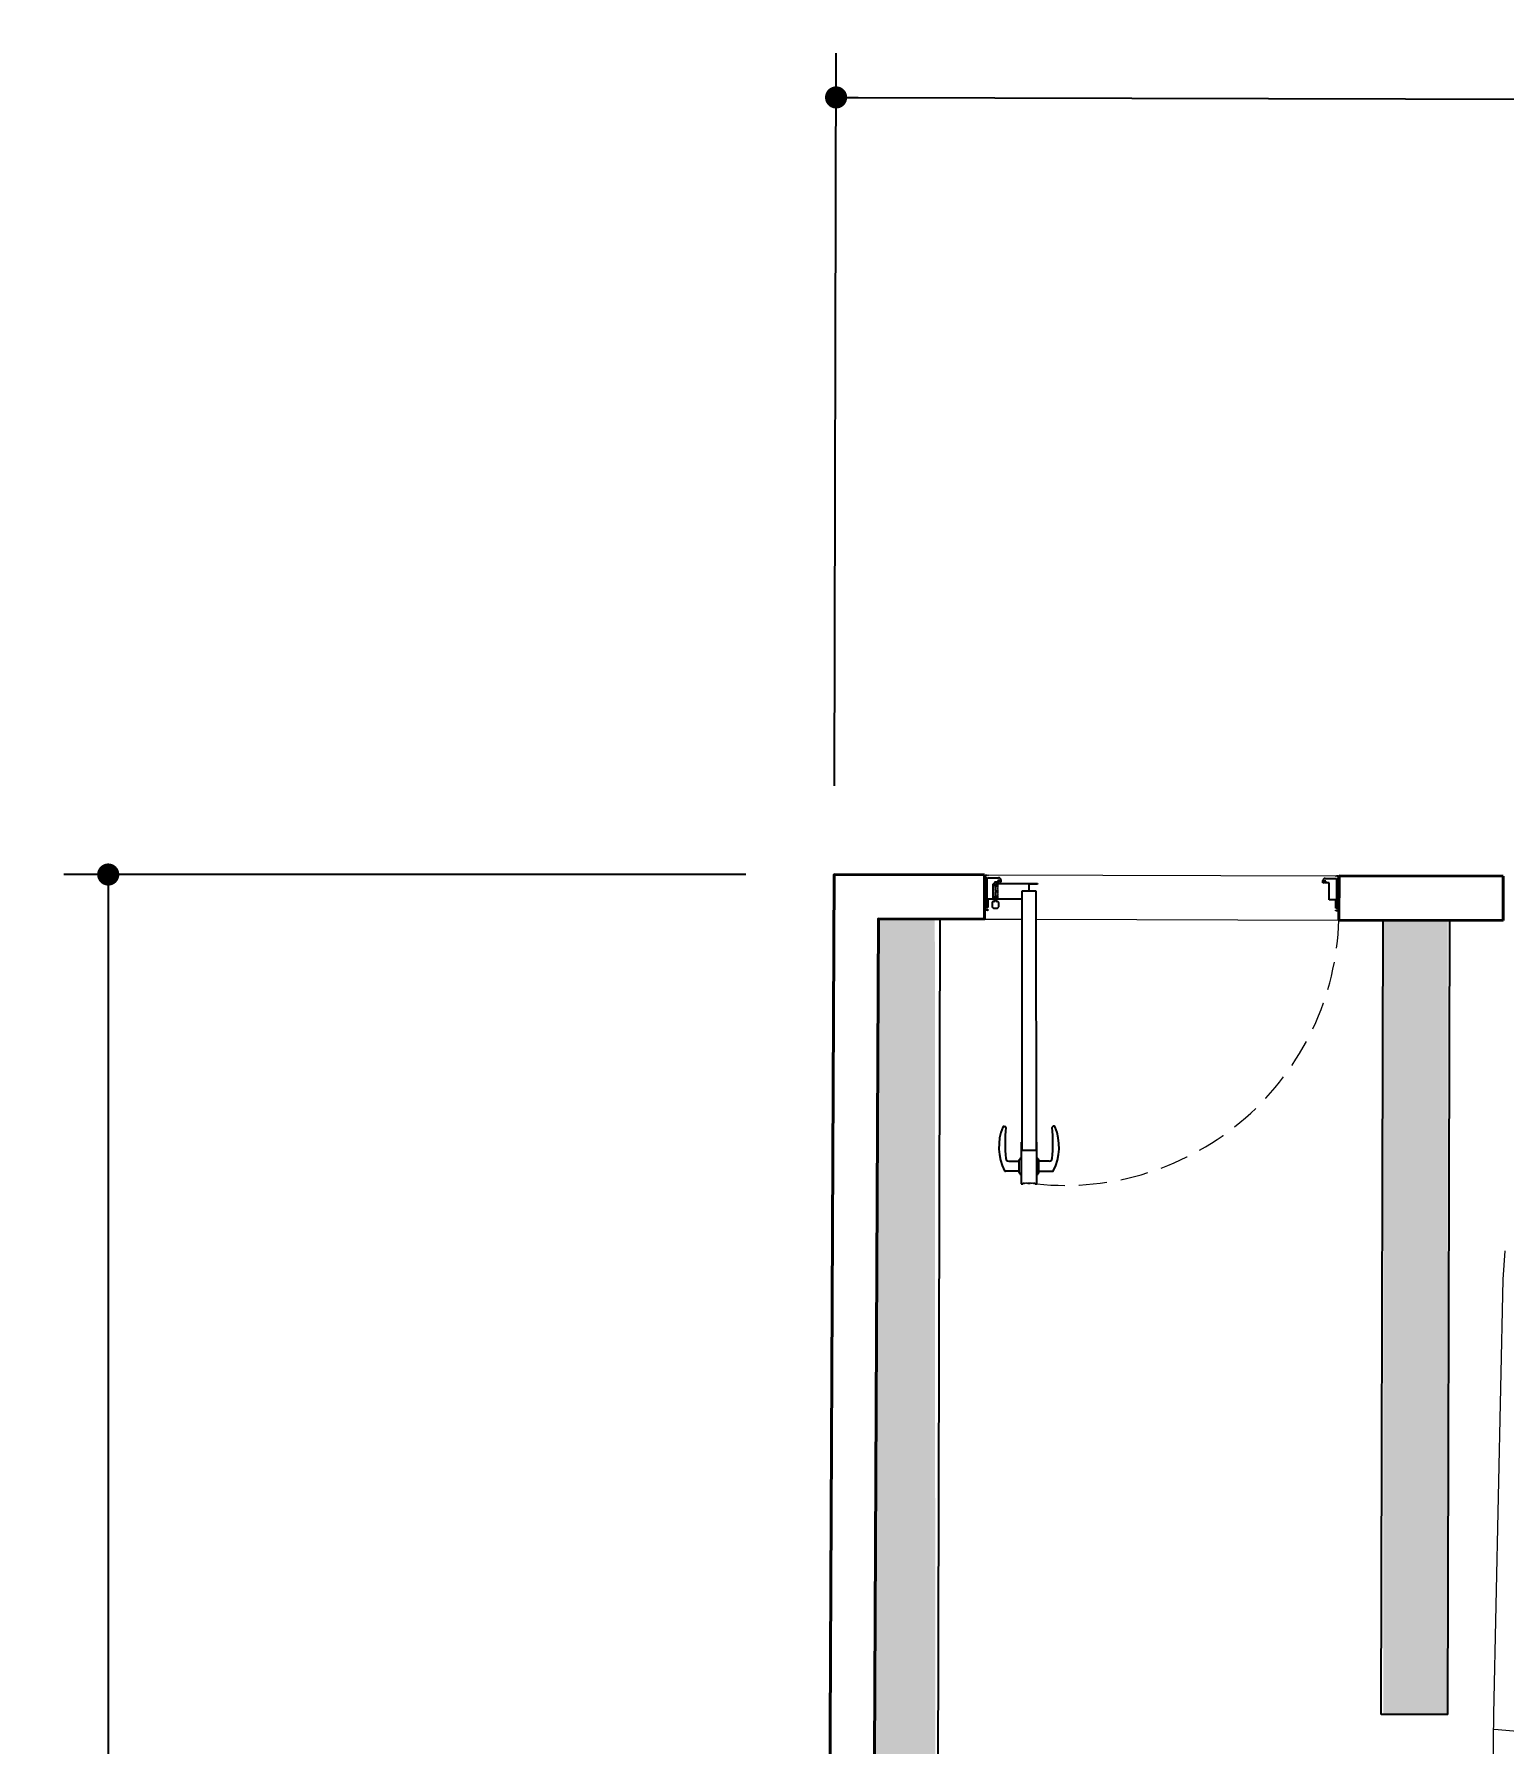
# Model space of a CAD drawing. Header units: millimetres. Extents: x 103208 to 171806, y -164 to 10038.
# Drawn here: x 116703 to 117034.6, y 7580.1 to 7966.1 of the extents above; entities that cross this region are included whole.
import ezdxf

# ---------------------------------------------------------------- set-up
doc = ezdxf.new("R2010")
doc.units = ezdxf.units.MM
doc.linetypes.add('HIDDEN', pattern=[9.525, 6.35, -3.175])
for name, color, linetype, lineweight in [('Hachura', 1, 'Continuous', 9), ('MEDIDAS', 7, 'Continuous', 0), ('Parede Corte', 4, 'Continuous', 40), ('Portas - Janelas', 2, 'Continuous', 20), ('Projeção Portas', 55, 'HIDDEN', 5), ('Vaga', 184, 'Continuous', 13)]:
    doc.layers.add(name, color=color, linetype=linetype, lineweight=lineweight)
doc.layers.add('PN010', color=1, linetype='Continuous')
doc.styles.add('Valéria', font='romantic.ttf', dxfattribs={"height": 10})
doc.dimstyles.new('Cota - 50', dxfattribs={"dimtxt": 10, "dimasz": 5, "dimexe": 10, "dimexo": 20, "dimgap": 5, "dimtad": 1, "dimtxsty": 'Valéria', "dimblk": 'DOT', "dimcen": 0, "dimclrd": 12, "dimclre": 12, "dimclrt": 2, "dimazin": 2, "dimtfac": 1, "dimtix": 1, "dimtmove": 0, "dimatfit": 3, "dimldrblk": 'DOT', "dimfxl": 1, "dimarcsym": 0})

# ---------------------------------------------------------------- blocks, each defined once
blk = doc.blocks.new('Audi A4 Cab dessus')
at = {"color": 0, "linetype": 'Continuous', "flags": 128}
for points in [[(-0.8198, 1.853), (-0.824, 1.7861), (-0.834, 0.774), (-0.8347, -0.2263)], [(-0.6842, 0.7332), (-0.7152, 0.7396), (-0.7425, 0.7324), (-0.7872, 0.7352), (-0.8318, 0.738)]]:
    blk.add_lwpolyline(points, dxfattribs=at)
blk = doc.blocks.new('_Dot')
at = {"color": 0, "linetype": 'ByBlock', "lineweight": -2}
blk.add_line((-0.5, 0), (-1, 0), dxfattribs=at)
at = {"color": 0, "linetype": 'ByBlock', "const_width": 0.5}
blk.add_lwpolyline([(-0.25, 0, 1), (0.25, 0, 1)], format="xyb", close=True, dxfattribs=at)
blk = doc.blocks.new('*D887')
at = {"layer": 'Defpoints', "color": 0, "transparency": 16777216}
for p in [(119009.95, 7946.88), (116883.55, 7776.34, 9825), (119009.54, 7771.41, 9825)]:
    blk.add_point(p, dxfattribs=at)
at = {"layer": 'MEDIDAS', "color": 12, "lineweight": -2, "transparency": 16777216}
for p, q in [((116883.59, 7796.34), (116883.98, 7961.81)), ((119009.59, 7791.41), (119009.97, 7956.88)), ((116888.95, 7951.8), (119004.95, 7946.9))]:
    blk.add_line(p, q, dxfattribs=at)
at = {"layer": 'MEDIDAS', "color": 12, "lineweight": -2, "transparency": 16777216, "xscale": 5, "yscale": 5, "zscale": 5}
for p, rotation in [((116883.95, 7951.81), 179.8672790573392), ((119009.95, 7946.88), 359.8672790573391)]:
    blk.add_blockref('_Dot', p, dxfattribs=dict(at, rotation=rotation))
at = {"layer": 'MEDIDAS', "color": 2, "transparency": 16777216, "insert": (117946.97, 7959.49), "char_height": 10, "attachment_point": 5, "rotation": 359.8673, "style": 'Valéria'}
blk.add_mtext('2126', dxfattribs=at)
blk = doc.blocks.new('*D889')
at = {"color": 12, "lineweight": -2, "transparency": 16777216}
for p, q in [((116863.55, 7776.34), (116709.67, 7776.34)), ((116719.67, 7771.34), (116719.67, 5019.37)), ((116850.38, 5014.37), (116709.67, 5014.37))]:
    blk.add_line(p, q, dxfattribs=at)
at = {"layer": 'Defpoints', "color": 0, "transparency": 16777216}
for p in [(116883.55, 7776.34, 9825), (116719.67, 5014.37), (116870.38, 5014.37, 9825)]:
    blk.add_point(p, dxfattribs=at)
at = {"color": 12, "lineweight": -2, "transparency": 16777216, "xscale": 5, "yscale": 5, "zscale": 5}
for p, rotation in [((116719.67, 7776.34), 90), ((116719.67, 5014.37), 270)]:
    blk.add_blockref('_Dot', p, dxfattribs=dict(at, rotation=rotation))
at = {"color": 2, "transparency": 16777216, "insert": (116709.53, 6395.36), "char_height": 10, "width": 46.8935, "attachment_point": 5, "rotation": 90, "style": 'Valéria'}
blk.add_mtext('2762', dxfattribs=at)

msp = doc.modelspace()

# ---------------------------------------------------------------- hatches: boundary and pattern name
h = msp.add_hatch()
h.set_pattern_fill('GRASS2', color=74, scale=15, pattern_type=2)
h.set_pattern_definition([(360, (21017.957, -632.476), (15, 15), [2.25, -0.45, 0.6, -0.45, 2.25, -9]), (360, (21017.207, -632.026), (15, 15), [1.5, -1.125, 2.25, -1.125, 1.5, -7.5]), (360, (21022.457, -626.026), (15, 15), [1.875, -0.75, 1.875, -10.5]), (360, (21014.957, -623.026), (15, 15), [0.75, -1.5, 0.75, -12]), (90, (21016.457, -623.026), (-15, 15), [1.35, -13.65]), (90, (21020.957, -632.026), (-15, 15), [1.5, -13.5]), (90, (21024.707, -626.026), (-15, 15), [1.5, -13.5]), (45, (21022.907, -632.176), (1e-14, 15), [1.5, -19.7132034]), (135, (21019.007, -632.176), (-15, 1e-14), [1.5, -19.7132034]), (63.434949, (21022.457, -632.101), (8e-10, 15), [1.5, -32.0410197]), (75.9637565, (21021.707, -632.026), (5e-10, 15), [1.5, -60.3465844]), (75.9637565, (21025.457, -626.026), (5e-10, 15), [1.2, -60.6465844]), (75.9637565, (21016.757, -623.026), (5e-10, 15), [1.05, -60.7965844]), (104.0362435, (21020.207, -632.026), (-5e-10, 15), [1.5, -60.3465844]), (104.0362435, (21023.957, -626.026), (-5e-10, 15), [1.2, -60.6465844]), (104.0362435, (21016.157, -623.026), (-5e-10, 15), [1.05, -60.7965844]), (116.565051, (21019.457, -632.101), (-6e-09, 15), [1.5, -32.041002])])
h.paths.add_polyline_path([(116893.51857, 7766.31403), (116906.23063, 7766.31403), (116906.493, 7328.23376), (116891.41192, 7328.27535)])
h = msp.add_hatch()
h.set_pattern_fill('GRASS2', color=74, scale=15, pattern_type=2)
h.set_pattern_definition([(360, (3778.935, 51.527), (15, 15), [2.25, -0.45, 0.6, -0.45, 2.25, -9]), (360, (3778.185, 51.977), (15, 15), [1.5, -1.125, 2.25, -1.125, 1.5, -7.5]), (360, (3783.435, 57.977), (15, 15), [1.875, -0.75, 1.875, -10.5]), (360, (3775.935, 60.977), (15, 15), [0.75, -1.5, 0.75, -12]), (90, (3777.435, 60.977), (-15, 15), [1.35, -13.65]), (90, (3781.935, 51.977), (-15, 15), [1.5, -13.5]), (90, (3785.685, 57.977), (-15, 15), [1.5, -13.5]), (45, (3783.885, 51.827), (1e-14, 15), [1.5, -19.7132034]), (135, (3779.985, 51.827), (-15, 1e-14), [1.5, -19.7132034]), (63.434949, (3783.435, 51.9024), (8e-10, 15), [1.5, -32.0410197]), (75.9637565, (3782.685, 51.9774), (5e-10, 15), [1.5, -60.3465844]), (75.9637565, (3786.435, 57.9774), (5e-10, 15), [1.2, -60.6465844]), (75.9637565, (3777.735, 60.9774), (5e-10, 15), [1.05, -60.7965844]), (104.0362435, (3781.185, 51.9774), (-5e-10, 15), [1.5, -60.3465844]), (104.0362435, (3784.935, 57.9774), (-5e-10, 15), [1.2, -60.6465844]), (104.0362435, (3777.135, 60.9774), (-5e-10, 15), [1.05, -60.7965844]), (116.565051, (3780.435, 51.9024), (-6e-09, 15), [1.5, -32.041002])])
h.paths.add_polyline_path([(117006.754, 7486.69499), (117021.43778, 7486.69499), (117021.29496, 7327.7064), (117006.61117, 7327.7064)])
h.paths.add_polyline_path([(117007.4387, 7766.03479), (117021.99907, 7766.03479), (117021.99907, 7586.65792), (117007.4387, 7586.65792)])
h.paths.add_polyline_path([(117732.93438, 7609.36894), (117610.18719, 7609.36894)], flags=16)
h.paths.add_polyline_path([(117621.38537, 7369.06339), (117698.16272, 7369.06339)])
h.paths.add_polyline_path([(117484.77437, 7760.66239), (117446.62582, 7760.68392), (117446.62582, 7744.80066), (117446.04632, 7745.01925), (117446.04632, 7624.72777), (117446.62582, 7624.50917), (117449.80538, 7369.4595), (117869.74649, 7369.4595), (117866.56694, 7765.73585), (117446.62582, 7765.73585), (117446.62582, 7765.68392), (117484.77719, 7765.66238)])

# ---------------------------------------------------------------- linework, layer by layer
for p, q in [((116905.18302, 7776.28547, 9825), (116905.18302, 7776.28547, 9825)), ((116906.36552, 7328.21922, 9825), (116907.43927, 7766.27991, 9825)), ((117006.99911, 7586.69469, 9825), (117007.4387, 7766.03479, 9825)), ((117021.99907, 7586.65792, 9825), (117022.43866, 7765.99802, 9825)), ((117021.99907, 7586.65792, 9825), (117006.99911, 7586.69469, 9825))]:
    msp.add_line(p, q)
at = {"color": 1}
for p, q in [((116917.53676, 7774.99697, 9825), (116917.46053, 7774.99695, 9825)), ((116917.53676, 7774.99697, 9825), (116917.53676, 7774.99697, 9825)), ((116917.58647, 7776.07698, 9825), (116917.58647, 7776.07698, 9825)), ((116917.58647, 7776.07698, 9825), (116917.58658, 7775.67698, 9825)), ((116917.58658, 7775.67698, 9825), (116917.58657, 7775.67698, 9825)), ((116918.03663, 7775.4771, 9825), (116917.58663, 7775.47698, 9825)), ((116917.58663, 7775.47698, 9825), (116917.58675, 7775.04698, 9825)), ((116917.58675, 7775.04698, 9825), (116917.58674, 7775.04698, 9825)), ((116917.63646, 7776.127, 9825), (116917.63645, 7776.12699, 9825)), ((116918.04986, 7776.12711, 9825), (116917.63646, 7776.127, 9825)), ((116917.63659, 7775.627, 9825), (116918.04999, 7775.62711, 9825)), ((116917.63659, 7775.62699, 9825), (116917.63659, 7775.627, 9825)), ((116918.03834, 7769.1271, 9825), (116918.03663, 7775.4771, 9825)), ((116918.09987, 7776.07712, 9825), (116918.04986, 7776.12711, 9825)), ((116918.04999, 7775.62711, 9825), (116918.09998, 7775.67712, 9825)), ((116918.18646, 7776.12714, 9825), (116918.09987, 7776.07712, 9825)), ((116918.09998, 7775.67712, 9825), (116918.18659, 7775.62714, 9825)), ((116918.18643, 7776.22714, 9825), (116918.18646, 7776.12714, 9825)), ((116918.18659, 7775.62714, 9825), (116920.61659, 7775.62779, 9825)), ((116920.98677, 7774.95789, 9825), (116920.43677, 7774.95775, 9825)), ((116920.43677, 7774.95775, 9825), (116920.43684, 7774.70775, 9825)), ((116920.61659, 7775.62779, 9825), (116920.61659, 7775.62779, 9825)), ((116920.98684, 7774.70789, 9825), (116920.98677, 7774.95789, 9825)), ((116921.13673, 7775.10793, 9825), (116921.13673, 7775.10793, 9825)), ((116921.13673, 7775.10793, 9825), (116921.13687, 7774.60793, 9825)), ((116993.81049, 7774.45817, 9825), (116993.81035, 7774.95817, 9825)), ((116994.33022, 7775.47831, 9825), (116996.76021, 7775.47896, 9825)), ((116996.76008, 7775.97896, 9825), (116996.76005, 7776.07896, 9825)), ((116996.84669, 7775.92898, 9825), (116996.76008, 7775.97896, 9825)), ((116996.76021, 7775.47896, 9825), (116996.8468, 7775.52898, 9825)), ((116996.89668, 7775.979, 9825), (116996.84669, 7775.92898, 9825)), ((116996.8468, 7775.52898, 9825), (116996.89681, 7775.479, 9825)), ((116997.31008, 7775.97911, 9825), (116996.89668, 7775.979, 9825)), ((116996.89681, 7775.479, 9825), (116997.31021, 7775.47911, 9825)), ((116997.36025, 7775.32912, 9825), (116996.91025, 7775.329, 9825)), ((116996.91025, 7775.329, 9825), (116996.91199, 7768.929, 9825)), ((116997.3602, 7775.52912, 9825), (116997.3601, 7775.92912, 9825)), ((116997.36037, 7774.89912, 9825), (116997.36025, 7775.32912, 9825)), ((116997.46041, 7774.84915, 9825), (116997.41038, 7774.84913, 9825)), ((116919.32715, 7773.54745, 9825), (116919.29716, 7773.51744, 9825)), ((116919.29716, 7773.51744, 9825), (116919.32717, 7773.48745, 9825)), ((116919.32717, 7773.48745, 9825), (116919.29718, 7773.45744, 9825)), ((116919.29718, 7773.45744, 9825), (116919.32718, 7773.42745, 9825)), ((116919.32718, 7773.42745, 9825), (116919.29719, 7773.39744, 9825)), ((116919.29719, 7773.39744, 9825), (116919.3272, 7773.36745, 9825)), ((116919.3272, 7773.36745, 9825), (116919.29721, 7773.33744, 9825)), ((116919.29721, 7773.33744, 9825), (116919.32722, 7773.30745, 9825)), ((116919.32722, 7773.30745, 9825), (116919.29722, 7773.27744, 9825)), ((116919.29722, 7773.27744, 9825), (116919.32723, 7773.24745, 9825)), ((116919.32723, 7773.24745, 9825), (116919.29724, 7773.21744, 9825)), ((116919.29724, 7773.21744, 9825), (116919.32725, 7773.18745, 9825)), ((116919.32725, 7773.18745, 9825), (116919.29726, 7773.15744, 9825)), ((116919.29726, 7773.15744, 9825), (116919.32726, 7773.12745, 9825)), ((116919.32726, 7773.12745, 9825), (116919.29727, 7773.09744, 9825)), ((116919.29727, 7773.09744, 9825), (116919.32728, 7773.06745, 9825)), ((116919.32728, 7773.06745, 9825), (116919.29729, 7773.03744, 9825)), ((116919.29729, 7773.03744, 9825), (116919.3273, 7773.00745, 9825)), ((116919.3273, 7773.00745, 9825), (116919.2973, 7772.97744, 9825)), ((116919.2973, 7772.97744, 9825), (116919.32731, 7772.94745, 9825)), ((116919.32731, 7772.94745, 9825), (116919.29732, 7772.91744, 9825)), ((116919.29732, 7772.91744, 9825), (116919.32733, 7772.88745, 9825)), ((116919.32733, 7772.88745, 9825), (116919.29734, 7772.85744, 9825)), ((116919.29734, 7772.85744, 9825), (116919.32735, 7772.82745, 9825)), ((116919.32741, 7772.58745, 9825), (116919.29742, 7772.55744, 9825)), ((116919.29742, 7772.55744, 9825), (116919.32743, 7772.52745, 9825)), ((116919.32749, 7772.28745, 9825), (116919.2975, 7772.25744, 9825)), ((116919.2975, 7772.25744, 9825), (116919.32751, 7772.22745, 9825)), ((116919.32751, 7772.22745, 9825), (116919.29751, 7772.19744, 9825)), ((116919.29751, 7772.19744, 9825), (116919.32752, 7772.16745, 9825)), ((116919.32752, 7772.16745, 9825), (116919.29753, 7772.13744, 9825)), ((116919.29753, 7772.13744, 9825), (116919.32754, 7772.10745, 9825)), ((116919.32754, 7772.10745, 9825), (116919.29755, 7772.07744, 9825)), ((116919.29755, 7772.07744, 9825), (116919.32755, 7772.04745, 9825)), ((116919.32755, 7772.04745, 9825), (116919.29756, 7772.01744, 9825)), ((116919.29756, 7772.01744, 9825), (116919.32757, 7771.98745, 9825)), ((116919.32757, 7771.98745, 9825), (116919.29758, 7771.95744, 9825)), ((116919.29758, 7771.95744, 9825), (116919.32759, 7771.92745, 9825)), ((116919.32759, 7771.92745, 9825), (116919.29759, 7771.89744, 9825)), ((116919.29759, 7771.89744, 9825), (116919.3276, 7771.86745, 9825)), ((116919.3276, 7771.86745, 9825), (116919.29761, 7771.83744, 9825)), ((116919.29761, 7771.83744, 9825), (116919.32762, 7771.80745, 9825)), ((116919.32762, 7771.80745, 9825), (116919.29763, 7771.77744, 9825)), ((116919.29763, 7771.77744, 9825), (116919.32763, 7771.74745, 9825)), ((116919.32763, 7771.74745, 9825), (116919.29764, 7771.71744, 9825)), ((116919.29764, 7771.71744, 9825), (116919.32765, 7771.68745, 9825)), ((116919.32765, 7771.68745, 9825), (116919.29766, 7771.65744, 9825)), ((116919.29766, 7771.65744, 9825), (116919.32767, 7771.62745, 9825)), ((116919.32767, 7771.62745, 9825), (116919.29768, 7771.59744, 9825)), ((116919.29768, 7771.59744, 9825), (116919.32768, 7771.56745, 9825)), ((116919.56699, 7774.15751, 9825), (116919.32699, 7774.15745, 9825)), ((116919.32699, 7774.15745, 9825), (116919.32715, 7773.54745, 9825)), ((116919.32735, 7772.82745, 9825), (116919.32741, 7772.58745, 9825)), ((116919.32743, 7772.52745, 9825), (116919.32749, 7772.28745, 9825)), ((116919.32768, 7771.56745, 9825), (116919.32785, 7770.95745, 9825)), ((116919.35201, 7774.07916, 9844), (116919.35216, 7773.52916, 9844)), ((116919.35216, 7773.52916, 9844), (116919.40217, 7773.47918, 9844)), ((116919.40267, 7771.62918, 9844), (116919.35268, 7771.57916, 9844)), ((116919.35268, 7771.57916, 9844), (116919.35283, 7771.02916, 9844)), ((116919.512, 7774.12921, 9844), (116919.402, 7774.12918, 9844)), ((116919.40217, 7773.47918, 9844), (116919.40226, 7773.15418, 9844)), ((116919.40226, 7773.15418, 9844), (116919.45227, 7773.10419, 9844)), ((116919.45227, 7773.10419, 9844), (116919.40228, 7773.05418, 9844)), ((116919.40228, 7773.05418, 9844), (116919.40238, 7772.70005, 9844)), ((116919.40246, 7772.41489, 9844), (116919.40255, 7772.05418, 9844)), ((116919.40255, 7772.05418, 9844), (116919.45257, 7772.00419, 9844)), ((116919.45257, 7772.00419, 9844), (116919.40258, 7771.95418, 9844)), ((116919.40258, 7771.95418, 9844), (116919.40267, 7771.62918, 9844)), ((116919.40284, 7770.97918, 9844), (116919.51284, 7770.97921, 9844)), ((116919.56207, 7773.85422, 9844), (116919.56201, 7774.07922, 9844)), ((116919.56283, 7771.02922, 9844), (116919.56277, 7771.25422, 9844)), ((116919.56706, 7773.88751, 9825), (116919.56699, 7774.15751, 9825)), ((116919.56705, 7773.88751, 9825), (116919.56706, 7773.88751, 9825)), ((116919.56785, 7770.95751, 9825), (116919.56777, 7771.22751, 9825)), ((116919.56777, 7771.22751, 9825), (116919.56777, 7771.22751, 9825)), ((116919.61385, 7773.86266, 9825), (116919.61384, 7773.86265, 9825)), ((116919.73705, 7773.9458, 9825), (116919.61385, 7773.86266, 9825)), ((116919.61508, 7771.25202, 9825), (116919.61509, 7771.25203, 9825)), ((116919.61509, 7771.25203, 9825), (116919.73779, 7771.16292, 9825)), ((116919.76206, 7773.89514, 9844), (116919.64004, 7773.81279, 9844)), ((116919.64072, 7771.29569, 9844), (116919.76278, 7771.21341, 9844)), ((116920.51187, 7774.60777, 9825), (116919.73687, 7774.60756, 9825)), ((116919.73687, 7774.60756, 9825), (116919.73705, 7773.9458, 9825)), ((116919.73779, 7771.16292, 9825), (116919.73789, 7770.80756, 9825)), ((116919.76198, 7774.20427, 9844), (116919.76206, 7773.89514, 9844)), ((116919.76278, 7771.21341, 9844), (116919.76297, 7770.48127, 9844)), ((116920.03202, 7774.05506, 9844), (116919.84732, 7774.23965, 9844)), ((116919.9821, 7773.75433, 9844), (116920.03208, 7773.80435, 9844)), ((116919.98274, 7771.35433, 9844), (116919.9821, 7773.75433, 9844)), ((116920.03275, 7771.30435, 9844), (116919.98274, 7771.35433, 9844)), ((116920.03208, 7773.80435, 9844), (116920.03202, 7774.05506, 9844)), ((116920.03297, 7770.48135, 9844), (116920.03275, 7771.30435, 9844)), ((116920.05695, 7774.30764, 9825), (116929.41695, 7774.31015, 9825)), ((116920.05705, 7773.91478, 9825), (116920.05695, 7774.30764, 9825)), ((116920.14911, 7773.86622, 9825), (116920.05705, 7773.91478, 9825)), ((116920.05778, 7771.2005, 9825), (116920.14981, 7771.24912, 9825)), ((116920.05789, 7770.80764, 9825), (116920.05778, 7771.2005, 9825)), ((116920.46699, 7774.15775, 9825), (116920.22699, 7774.15769, 9825)), ((116920.22699, 7774.15769, 9825), (116920.22706, 7773.90769, 9825)), ((116920.22778, 7771.20769, 9825), (116920.22785, 7770.95769, 9825)), ((116920.43684, 7774.70775, 9825), (116920.56184, 7774.70778, 9825)), ((116920.46715, 7773.54775, 9825), (116920.46699, 7774.15775, 9825)), ((116920.49716, 7773.51776, 9825), (116920.46715, 7773.54775, 9825)), ((116920.46717, 7773.48775, 9825), (116920.49716, 7773.51776, 9825)), ((116920.49718, 7773.45776, 9825), (116920.46717, 7773.48775, 9825)), ((116920.46718, 7773.42775, 9825), (116920.49718, 7773.45776, 9825)), ((116920.49719, 7773.39776, 9825), (116920.46718, 7773.42775, 9825)), ((116920.4672, 7773.36775, 9825), (116920.49719, 7773.39776, 9825)), ((116920.49721, 7773.33776, 9825), (116920.4672, 7773.36775, 9825)), ((116920.46722, 7773.30775, 9825), (116920.49721, 7773.33776, 9825)), ((116920.49722, 7773.27776, 9825), (116920.46722, 7773.30775, 9825)), ((116920.46723, 7773.24775, 9825), (116920.49722, 7773.27776, 9825)), ((116920.49724, 7773.21776, 9825), (116920.46723, 7773.24775, 9825)), ((116920.46725, 7773.18775, 9825), (116920.49724, 7773.21776, 9825)), ((116920.49726, 7773.15776, 9825), (116920.46725, 7773.18775, 9825)), ((116920.46726, 7773.12775, 9825), (116920.49726, 7773.15776, 9825)), ((116920.49727, 7773.09776, 9825), (116920.46726, 7773.12775, 9825)), ((116920.46728, 7773.06775, 9825), (116920.49727, 7773.09776, 9825)), ((116920.49729, 7773.03776, 9825), (116920.46728, 7773.06775, 9825)), ((116920.4673, 7773.00775, 9825), (116920.49729, 7773.03776, 9825)), ((116920.4973, 7772.97776, 9825), (116920.4673, 7773.00775, 9825)), ((116920.46731, 7772.94775, 9825), (116920.4973, 7772.97776, 9825)), ((116920.49732, 7772.91776, 9825), (116920.46731, 7772.94775, 9825)), ((116920.46733, 7772.88775, 9825), (116920.49732, 7772.91776, 9825)), ((116920.49734, 7772.85776, 9825), (116920.46733, 7772.88775, 9825)), ((116920.46735, 7772.82775, 9825), (116920.49734, 7772.85776, 9825)), ((116920.46741, 7772.58775, 9825), (116920.46735, 7772.82775, 9825)), ((116920.49742, 7772.55776, 9825), (116920.46741, 7772.58775, 9825)), ((116920.46743, 7772.52775, 9825), (116920.49742, 7772.55776, 9825)), ((116920.46749, 7772.28775, 9825), (116920.46743, 7772.52775, 9825)), ((116920.4975, 7772.25776, 9825), (116920.46749, 7772.28775, 9825)), ((116920.46751, 7772.22775, 9825), (116920.4975, 7772.25776, 9825)), ((116920.49751, 7772.19776, 9825), (116920.46751, 7772.22775, 9825)), ((116920.46752, 7772.16775, 9825), (116920.49751, 7772.19776, 9825)), ((116920.49753, 7772.13776, 9825), (116920.46752, 7772.16775, 9825)), ((116920.46754, 7772.10775, 9825), (116920.49753, 7772.13776, 9825)), ((116920.49755, 7772.07776, 9825), (116920.46754, 7772.10775, 9825)), ((116920.46755, 7772.04775, 9825), (116920.49755, 7772.07776, 9825)), ((116920.49756, 7772.01776, 9825), (116920.46755, 7772.04775, 9825)), ((116920.46757, 7771.98775, 9825), (116920.49756, 7772.01776, 9825)), ((116920.49758, 7771.95776, 9825), (116920.46757, 7771.98775, 9825)), ((116920.46759, 7771.92775, 9825), (116920.49758, 7771.95776, 9825)), ((116920.49759, 7771.89776, 9825), (116920.46759, 7771.92775, 9825)), ((116920.4676, 7771.86775, 9825), (116920.49759, 7771.89776, 9825)), ((116920.49761, 7771.83776, 9825), (116920.4676, 7771.86775, 9825)), ((116920.46762, 7771.80775, 9825), (116920.49761, 7771.83776, 9825)), ((116920.49763, 7771.77776, 9825), (116920.46762, 7771.80775, 9825)), ((116920.46763, 7771.74775, 9825), (116920.49763, 7771.77776, 9825)), ((116920.49764, 7771.71776, 9825), (116920.46763, 7771.74775, 9825)), ((116920.46765, 7771.68775, 9825), (116920.49764, 7771.71776, 9825)), ((116920.49766, 7771.65776, 9825), (116920.46765, 7771.68775, 9825)), ((116920.46767, 7771.62775, 9825), (116920.49766, 7771.65776, 9825)), ((116920.49767, 7771.59776, 9825), (116920.46767, 7771.62775, 9825)), ((116920.46768, 7771.56775, 9825), (116920.49767, 7771.59776, 9825)), ((116920.46785, 7770.95775, 9825), (116920.46768, 7771.56775, 9825)), ((116920.51186, 7774.60777, 9825), (116920.51187, 7774.60777, 9825)), ((116920.56184, 7774.70778, 9825), (116920.56185, 7774.65778, 9825)), ((116920.56185, 7774.65778, 9825), (116920.56185, 7774.65778, 9825)), ((116920.86184, 7774.70786, 9825), (116920.98684, 7774.70789, 9825)), ((116920.86185, 7774.65786, 9825), (116920.86184, 7774.70786, 9825)), ((116920.86185, 7774.65786, 9825), (116920.86185, 7774.65786, 9825)), ((116920.91187, 7774.60787, 9825), (116920.91186, 7774.60787, 9825)), ((116921.13687, 7774.60793, 9825), (116920.91187, 7774.60787, 9825)), ((116929.06742, 7772.56006, 9825), (116925.87596, 7772.55921, 9825)), ((116925.87596, 7772.55921, 9825), (116925.89166, 7713.98942, 9825)), ((116929.41699, 7774.16015, 9825), (116927.46699, 7774.15963, 9825)), ((116927.46699, 7774.15963, 9825), (116927.46742, 7772.55963, 9825)), ((116929.05742, 7772.56006, 9825), (116929.07312, 7713.99027, 9825)), ((116929.41695, 7774.31015, 9825), (116929.41699, 7774.16015, 9825)), ((116994.03549, 7774.45823, 9825), (116993.81049, 7774.45817, 9825)), ((116994.51039, 7774.80836, 9825), (116993.96039, 7774.80821, 9825)), ((116993.96039, 7774.80821, 9825), (116993.96046, 7774.55821, 9825)), ((116993.96046, 7774.55821, 9825), (116994.08546, 7774.55824, 9825)), ((116994.08546, 7774.55824, 9825), (116994.08549, 7774.50824, 9825)), ((116994.38546, 7774.55832, 9825), (116994.51046, 7774.55836, 9825)), ((116994.38548, 7774.50832, 9825), (116994.38546, 7774.55832, 9825)), ((116995.21049, 7774.45854, 9825), (116994.43549, 7774.45834, 9825)), ((116994.51046, 7774.55836, 9825), (116994.51039, 7774.80836, 9825)), ((116995.21151, 7770.65855, 9825), (116995.21049, 7774.45854, 9825)), ((116918.13857, 7768.27713, 9825), (116917.44406, 7768.27694, 9825)), ((116917.58823, 7769.50698, 9825), (116917.58824, 7769.50698, 9825)), ((116917.58824, 7769.50698, 9825), (116917.58835, 7769.07698, 9825)), ((116917.58835, 7769.07698, 9825), (116917.98835, 7769.07709, 9825)), ((116917.5884, 7768.87698, 9825), (116917.5884, 7768.87698, 9825)), ((116917.5884, 7768.87698, 9825), (116917.58851, 7768.47698, 9825)), ((116917.58851, 7768.47698, 9825), (116917.5885, 7768.47698, 9825)), ((116917.63839, 7768.927, 9825), (116917.63838, 7768.927, 9825)), ((116918.05179, 7768.92711, 9825), (116917.63839, 7768.927, 9825)), ((116917.63852, 7768.427, 9825), (116917.63853, 7768.427, 9825)), ((116917.63853, 7768.427, 9825), (116918.05193, 7768.42711, 9825)), ((116917.98835, 7769.07709, 9825), (116917.98834, 7769.07709, 9825)), ((116918.03833, 7769.1271, 9825), (116918.03834, 7769.1271, 9825)), ((116918.1018, 7768.87712, 9825), (116918.05179, 7768.92711, 9825)), ((116918.05193, 7768.42711, 9825), (116918.10191, 7768.47712, 9825)), ((116918.18839, 7768.92714, 9825), (116918.1018, 7768.87712, 9825)), ((116918.10191, 7768.47712, 9825), (116918.18853, 7768.42714, 9825)), ((116918.13856, 7768.27713, 9825), (116918.13857, 7768.27713, 9825)), ((116919.73789, 7770.80756, 9825), (116918.18789, 7770.80714, 9825)), ((116918.18789, 7770.80714, 9825), (116918.18839, 7768.92714, 9825)), ((116918.18853, 7768.42714, 9825), (116918.18855, 7768.32714, 9825)), ((116918.18855, 7768.32714, 9825), (116918.18855, 7768.32714, 9825)), ((116919.14811, 7769.98111, 9844), (116919.14835, 7769.08111, 9844)), ((116919.32785, 7770.95745, 9825), (116919.56785, 7770.95751, 9825)), ((116919.56303, 7770.28122, 9844), (116919.44803, 7770.28119, 9844)), ((116919.44843, 7768.78119, 9844), (116920.34843, 7768.78143, 9844)), ((116925.87642, 7770.80921, 9825), (116920.05789, 7770.80764, 9825)), ((116920.22785, 7770.95769, 9825), (116920.46785, 7770.95775, 9825)), ((116920.34803, 7770.28143, 9844), (116920.23303, 7770.2814, 9844)), ((116920.64835, 7769.08151, 9844), (116920.64811, 7769.98151, 9844)), ((116996.76151, 7770.65896, 9825), (116995.21151, 7770.65855, 9825)), ((116996.76201, 7768.77896, 9825), (116996.76151, 7770.65896, 9825)), ((116996.84862, 7768.72898, 9825), (116996.76201, 7768.77896, 9825)), ((116996.76215, 7768.27896, 9825), (116996.84873, 7768.32898, 9825)), ((116996.76219, 7768.12896, 9825), (116996.76215, 7768.27896, 9825)), ((116997.51219, 7768.12916, 9825), (116996.76219, 7768.12896, 9825)), ((116996.89861, 7768.779, 9825), (116996.84862, 7768.72898, 9825)), ((116996.84873, 7768.32898, 9825), (116996.89875, 7768.279, 9825)), ((116997.31201, 7768.77911, 9825), (116996.89861, 7768.779, 9825)), ((116996.89875, 7768.279, 9825), (116997.31215, 7768.27911, 9825)), ((116996.91199, 7768.929, 9825), (116997.36197, 7768.92912, 9825)), ((116997.36197, 7768.92912, 9825), (116997.36185, 7769.37912, 9825)), ((116997.36214, 7768.32912, 9825), (116997.36202, 7768.72912, 9825)), ((116997.41184, 7769.42913, 9825), (116997.46184, 7769.42915, 9825)), ((116921.78248, 7719.47832, 9825), (116921.99778, 7719.47837, 9825)), ((116933.18082, 7719.48137, 9825), (116932.96552, 7719.48132, 9825)), ((116925.8826, 7715.93942, 9825), (116925.7326, 7715.93938, 9825)), ((116925.7326, 7715.93938, 9825), (116925.73514, 7706.47938, 9825)), ((116925.88312, 7713.98942, 9825), (116925.8826, 7715.93942, 9825)), ((116929.08312, 7713.99027, 9825), (116925.88312, 7713.98942, 9825)), ((116929.2326, 7715.94031, 9825), (116929.0826, 7715.94027, 9825)), ((116929.0826, 7715.94027, 9825), (116929.08312, 7713.99027, 9825)), ((116929.23514, 7706.48031, 9825), (116929.2326, 7715.94031, 9825)), ((116925.23437, 7709.32924, 9825), (116922.16662, 7709.32842, 9825)), ((116922.89881, 7711.62862, 9825), (116925.23376, 7711.62924, 9825)), ((116925.23376, 7711.62924, 9825), (116925.23369, 7711.87924, 9825)), ((116925.23444, 7709.07924, 9825), (116925.23376, 7711.62924, 9825)), ((116925.33366, 7711.97927, 9825), (116925.34366, 7711.97927, 9825)), ((116925.73358, 7712.28938, 9825), (116925.73455, 7708.66938, 9825)), ((116929.23358, 7712.29031, 9825), (116929.23455, 7708.67031, 9825)), ((116929.63366, 7711.98042, 9825), (116929.62366, 7711.98042, 9825)), ((116929.73376, 7711.63045, 9825), (116929.73369, 7711.88045, 9825)), ((116932.0687, 7711.63107, 9825), (116929.73376, 7711.63045, 9825)), ((116929.73444, 7709.08045, 9825), (116929.73376, 7711.63045, 9825)), ((116929.73437, 7709.33045, 9825), (116932.80213, 7709.33127, 9825)), ((116925.34447, 7708.97927, 9825), (116925.33447, 7708.97927, 9825)), ((116925.73514, 7706.47938, 9825), (116926.128, 7706.47948, 9825)), ((116926.12794, 7706.67948, 9825), (116926.49508, 7706.67958, 9825)), ((116926.128, 7706.47948, 9825), (116926.12794, 7706.67948, 9825)), ((116926.49508, 7706.67958, 9825), (116926.52508, 7706.70959, 9825)), ((116926.52508, 7706.70959, 9825), (116926.55508, 7706.6796, 9825)), ((116926.55508, 7706.6796, 9825), (116926.58508, 7706.7096, 9825)), ((116926.58508, 7706.7096, 9825), (116926.61508, 7706.67961, 9825)), ((116926.61508, 7706.67961, 9825), (116926.64508, 7706.70962, 9825)), ((116926.64508, 7706.70962, 9825), (116926.67508, 7706.67963, 9825)), ((116926.67508, 7706.67963, 9825), (116926.70508, 7706.70964, 9825)), ((116926.70508, 7706.70964, 9825), (116926.73508, 7706.67964, 9825)), ((116926.73508, 7706.67964, 9825), (116926.76508, 7706.70965, 9825)), ((116926.76508, 7706.70965, 9825), (116926.79508, 7706.67966, 9825)), ((116926.79508, 7706.67966, 9825), (116926.82508, 7706.70967, 9825)), ((116926.82508, 7706.70967, 9825), (116926.85508, 7706.67968, 9825)), ((116926.85508, 7706.67968, 9825), (116926.88508, 7706.70968, 9825)), ((116926.88508, 7706.70968, 9825), (116926.91508, 7706.67969, 9825)), ((116926.91508, 7706.67969, 9825), (116926.94508, 7706.7097, 9825)), ((116926.94508, 7706.7097, 9825), (116926.97508, 7706.67971, 9825)), ((116926.97508, 7706.67971, 9825), (116927.00508, 7706.70972, 9825)), ((116927.00508, 7706.70972, 9825), (116927.03508, 7706.67972, 9825)), ((116927.03508, 7706.67972, 9825), (116927.06508, 7706.70973, 9825)), ((116927.06508, 7706.70973, 9825), (116927.09508, 7706.67974, 9825)), ((116927.09508, 7706.67974, 9825), (116927.12508, 7706.70975, 9825)), ((116927.12508, 7706.70975, 9825), (116927.15508, 7706.67976, 9825)), ((116927.15508, 7706.67976, 9825), (116927.18508, 7706.70976, 9825)), ((116927.18508, 7706.70976, 9825), (116927.21508, 7706.67977, 9825)), ((116927.21508, 7706.67977, 9825), (116927.75508, 7706.67992, 9825)), ((116927.75508, 7706.67992, 9825), (116927.78508, 7706.70993, 9825)), ((116927.78508, 7706.70993, 9825), (116927.81508, 7706.67993, 9825)), ((116927.81508, 7706.67993, 9825), (116927.84508, 7706.70994, 9825)), ((116927.84508, 7706.70994, 9825), (116927.87508, 7706.67995, 9825)), ((116927.87508, 7706.67995, 9825), (116927.90508, 7706.70996, 9825)), ((116927.90508, 7706.70996, 9825), (116927.93508, 7706.67997, 9825)), ((116927.93508, 7706.67997, 9825), (116927.96508, 7706.70997, 9825)), ((116927.96508, 7706.70997, 9825), (116927.99508, 7706.67998, 9825)), ((116927.99508, 7706.67998, 9825), (116928.02508, 7706.70999, 9825)), ((116928.02508, 7706.70999, 9825), (116928.05508, 7706.68, 9825)), ((116928.05508, 7706.68, 9825), (116928.08508, 7706.71001, 9825)), ((116928.08508, 7706.71001, 9825), (116928.11508, 7706.68001, 9825)), ((116928.11508, 7706.68001, 9825), (116928.14508, 7706.71002, 9825)), ((116928.14508, 7706.71002, 9825), (116928.17508, 7706.68003, 9825)), ((116928.17508, 7706.68003, 9825), (116928.20508, 7706.71004, 9825)), ((116928.20508, 7706.71004, 9825), (116928.23508, 7706.68005, 9825)), ((116928.23508, 7706.68005, 9825), (116928.26508, 7706.71005, 9825)), ((116928.26508, 7706.71005, 9825), (116928.29508, 7706.68006, 9825)), ((116928.29508, 7706.68006, 9825), (116928.32508, 7706.71007, 9825)), ((116928.32508, 7706.71007, 9825), (116928.35508, 7706.68008, 9825)), ((116928.35508, 7706.68008, 9825), (116928.38508, 7706.71009, 9825)), ((116928.38508, 7706.71009, 9825), (116928.41508, 7706.68009, 9825)), ((116928.41508, 7706.68009, 9825), (116928.44508, 7706.7101, 9825)), ((116928.44508, 7706.7101, 9825), (116928.47508, 7706.68011, 9825)), ((116928.47508, 7706.68011, 9825), (116928.84222, 7706.68021, 9825)), ((116928.84222, 7706.68021, 9825), (116928.84228, 7706.48021, 9825)), ((116928.84228, 7706.48021, 9825), (116929.23514, 7706.48031, 9825)), ((116929.62447, 7708.98042, 9825), (116929.63447, 7708.98042, 9825))]:
    msp.add_line(p, q, dxfattribs=at)
for centre, radius, start, end in [((116917.53674, 7775.04697, 9825), 0.05, 270.0153643, 0.0153643), ((116917.63647, 7776.07699, 9825), 0.05, 90.0153643, 180.0153643), ((116917.63657, 7775.67699, 9825), 0.05, 180.0153643, 270.0153643), ((116918.13643, 7776.22713, 9825), 0.05, 0.0153643, 31.9825649), ((116920.61673, 7775.10779, 9825), 0.52, 0.0153643, 90.0153643), ((116994.33035, 7774.95831, 9825), 0.52, 90.0142625, 180.0153643), ((116997.3101, 7775.92911, 9825), 0.05, 0.0144752, 90.0277114), ((116997.3102, 7775.52911, 9825), 0.05, 270.0153643, 0.0107009), ((116997.41037, 7774.89913, 9825), 0.05, 180.0153643, 270.0153643), ((116919.40201, 7774.07918, 9844), 0.05, 90.0153643, 180.0153643), ((116919.40283, 7771.02918, 9844), 0.05, 180.0153643, 270.0153643), ((116919.51201, 7774.07921, 9844), 0.05, 0.0153643, 90.0153643), ((116919.51283, 7771.02921, 9844), 0.05, 270.0153643, 0.0153643), ((116919.61207, 7773.85423, 9844), 0.05, 180.0153643, 304.0153643), ((116919.61277, 7771.25423, 9844), 0.05, 56.0153643, 180.0153643), ((116919.59705, 7773.88752, 9825), 0.03, 180.0153643, 304.0143088), ((116919.59777, 7771.22752, 9825), 0.03, 54.7541838, 180.0153643), ((116919.81198, 7774.20429, 9844), 0.05, 45.0153643, 180.0153643), ((116920.17706, 7773.90768, 9825), 0.05, 236.0153643, 0.0153643), ((116920.17778, 7771.20768, 9825), 0.05, 0.0153643, 124.0153643), ((116920.51185, 7774.65777, 9825), 0.05, 270.0153643, 0.0153643), ((116920.91185, 7774.65787, 9825), 0.05, 180.0153643, 270.0153643), ((116994.0355, 7774.50822, 9825), 0.04999, 269.9945512, 0.027458), ((116994.43547, 7774.50833, 9825), 0.04999, 180.003904, 270.0153643), ((116917.53823, 7769.50697, 9825), 0.05, 0.0153643, 90.0153643), ((116917.6384, 7768.877, 9825), 0.05, 90.0153643, 180.0153643), ((116917.6385, 7768.477, 9825), 0.05, 180.0153643, 270.0153643), ((116917.98833, 7769.12709, 9825), 0.05, 270.0153643, 0.0153643), ((116918.13855, 7768.32713, 9825), 0.05, 270.0153643, 0.0153643), ((116919.44811, 7769.98119, 9844), 0.3, 90.0153643, 180.0153643), ((116919.44835, 7769.08119, 9844), 0.3, 180.0153643, 270.0153643), ((116919.56297, 7770.48122, 9844), 0.2, 270.0153643, 0.0153643), ((116920.23297, 7770.4814, 9844), 0.2, 180.0153643, 270.0153643), ((116920.34811, 7769.98143, 9844), 0.3, 0.0153643, 90.0153643), ((116920.34835, 7769.08143, 9844), 0.3, 270.0153643, 0.0153643), ((116997.31202, 7768.72911, 9825), 0.05, 0.0167967, 90.0139319), ((116997.31213, 7768.32912, 9825), 0.05001, 270.0153643, 0.0039063), ((116997.41185, 7769.37913, 9825), 0.05, 90.0153643, 180.0153643), ((116932.83695, 7714.83562, 9825), 12.14519, 158.3354349, 206.2211938), ((116921.78273, 7719.22805, 9825), 0.25027, 90.0571448, 158.6208337), ((116921.99775, 7719.22828, 9825), 0.25009, 353.9033036, 89.9925546), ((116957.21482, 7715.73517, 9825), 35.1398, 174.3385478, 185.7425144), ((116932.96568, 7719.23123, 9825), 0.25009, 90.038174, 186.127425), ((116897.75049, 7715.71923, 9825), 35.1398, 354.2882142, 5.6921808), ((116922.12884, 7714.83274, 9825), 12.14519, 333.8095348, 21.6952937), ((116933.1807, 7719.23111, 9825), 0.25027, 21.4098949, 89.9735839), ((116922.16671, 7709.57868, 9825), 0.25026, 205.8874295, 269.978359), ((116922.89885, 7712.27885, 9825), 0.65023, 185.2674299, 269.9968876), ((116925.33369, 7711.87927, 9825), 0.1, 90.0153643, 180.0153643), ((116925.34364, 7712.06927, 9825), 0.09, 270.0153643, 0.0153643), ((116925.69364, 7712.06936, 9825), 0.26, 90.0153643, 180.0153643), ((116925.69358, 7712.28936, 9825), 0.04, 0.0153643, 90.0153643), ((116929.27358, 7712.29032, 9825), 0.04, 90.0153643, 180.0153643), ((116929.27364, 7712.07032, 9825), 0.26, 0.0153643, 90.0153643), ((116929.62364, 7712.07042, 9825), 0.09, 180.0153643, 270.0153643), ((116929.63369, 7711.88042, 9825), 0.1, 0.0153643, 90.0153643), ((116932.06831, 7712.2813, 9825), 0.65023, 270.033841, 354.7632988), ((116932.8019, 7709.58153, 9825), 0.25026, 270.0523696, 334.1432991), ((116925.33444, 7709.07927, 9825), 0.1, 180.0153643, 270.0153643), ((116925.34449, 7708.88927, 9825), 0.09, 0.0153643, 90.0153643), ((116925.69449, 7708.88936, 9825), 0.26, 180.0153643, 270.0153643), ((116925.69455, 7708.66936, 9825), 0.04, 270.0153643, 0.0153643), ((116929.27455, 7708.67032, 9825), 0.04, 180.0153643, 270.0153643), ((116929.27449, 7708.89032, 9825), 0.26, 270.0153643, 0.0153643), ((116929.62449, 7708.89042, 9825), 0.09, 90.0153643, 180.0153643), ((116929.63444, 7709.08042, 9825), 0.1, 270.0153643, 0.0153643)]:
    msp.add_arc(centre, radius, start, end, dxfattribs=at)
at = {"layer": 'Hachura'}
for p, q in [((116917.43911, 7766.2554, 9825), (116925.87765, 7766.23471, 9825)), ((116929.05912, 7766.22691, 9825), (116997.43887, 7766.0593, 9825))]:
    msp.add_line(p, q, dxfattribs=at)
at = {"layer": 'Parede Corte'}
for p, q in [((116917.43911, 7766.2554, 9825), (116917.46362, 7776.25537, 9825)), ((116997.43887, 7766.0593, 9825), (116997.46338, 7776.05927, 9825)), ((117034.49794, 7765.96847, 9825), (117034.52245, 7775.96844, 9825))]:
    msp.add_line(p, q, dxfattribs=at)
at = {"layer": 'Parede Corte', "elevation": 9825}
for points in [[(116881.17378, 7278.33873), (116883.5475, 7776.3385), (116917.46362, 7776.25537)], [(116997.46338, 7776.05927), (117034.52245, 7775.96844)], [(116891.17367, 7278.29106), (116893.49983, 7766.31407), (116917.43911, 7766.2554)], [(116997.43887, 7766.0593), (117034.49794, 7765.96847)]]:
    msp.add_lwpolyline(points, dxfattribs=at)
at = {"layer": 'PN010'}
msp.add_arc((116917.53164, 7769.44271, 9825), 0.11444, 86.707942, 137.6167785, dxfattribs=at)
at = {"layer": 'Portas - Janelas'}
msp.add_line((116917.46362, 7776.25537, 9825), (116997.46338, 7776.05927, 9825), dxfattribs=at)
at = {"layer": 'Projeção Portas'}
for centre, radius, start, end in [((116935.69252, 7767.91521, 9825), 61.77333, 1.4103618, 1.5613866), ((116935.69206, 7767.91667, 9825), 61.77473, 264.0002723, 358.2770415)]:
    msp.add_arc(centre, radius, start, end, dxfattribs=at)

# ---------------------------------------------------------------- block references
at = {"layer": 'Vaga', "xscale": 96.996, "yscale": 96.996, "zscale": 96.996, "rotation": 359.3422651819477}
msp.add_blockref('Audi A4 Cab dessus', (117112.3474, 7510.7446), dxfattribs=at)

# ---------------------------------------------------------------- dimensions: what is measured, and where the dimension line sits
dim = msp.add_linear_dim(base=(116719.67421, 5014.37259), p1=(116883.5475, 7776.3385, 9825), p2=(116870.38258, 5014.37259, 9825), angle=90, text='2762', dimstyle='Cota - 50')
dim.commit()
dim.dimension.update_dxf_attribs({"geometry": '*D889', "text_midpoint": (116709.52628, 6395.35554)})
at = {"layer": 'MEDIDAS'}
dim = msp.add_aligned_dim(p1=(116883.5475, 7776.3385, 9825), p2=(119009.5418, 7771.4138, 9825), distance=175.47102, dimstyle='Cota - 50', dxfattribs=at)
dim.commit()
dim.dimension.update_dxf_attribs({"geometry": '*D887', "text_midpoint": (117946.97462, 7959.4946)})

doc.saveas('drawing.dxf')
